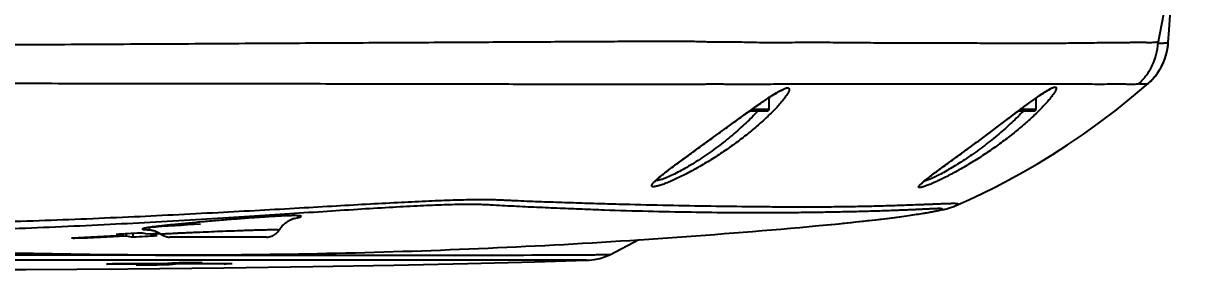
# Model space of a CAD drawing. Header units: millimetres. Extents: x 5828 to 6704, y 123 to 421.
# Drawn here: x 6432.27 to 6437.54, y 207.37 to 208.48 of the extents above; entities that cross this region are included whole.
import ezdxf

# ---------------------------------------------------------------- set-up
doc = ezdxf.new("R2010")
doc.units = ezdxf.units.MM
doc.layers.add('外形图', color=7, linetype='Continuous')
doc.layers.add('尺寸标注', color=7, linetype='Continuous')
doc.styles.add('微软雅黑', font='msyh.ttc', dxfattribs={"height": 1.5})
doc.dimstyles.new('尺寸标注_1_15比例', dxfattribs={"dimtxt": 1.5, "dimasz": 1.25, "dimexe": 0.5, "dimexo": 0.4, "dimgap": 0.5, "dimtad": 1, "dimdec": 1, "dimlfac": 15, "dimdsep": 46, "dimtxsty": '微软雅黑', "dimcen": 0.09, "dimadec": 0, "dimazin": 0, "dimtp": 0.01, "dimtm": 0.01, "dimtfac": 1, "dimtdec": 1, "dimtofl": 0, "dimtmove": 0, "dimatfit": 3, "dimfxl": 1, "dimtolj": 1, "dimarcsym": 0})

# ---------------------------------------------------------------- blocks, each defined once
blk = doc.blocks.new('*D791')
at = {"layer": 'Defpoints', "color": 0}
for p in [(6429.7498, 214.45), (6429.7498, 213.5834), (6447.9848, 213.5834)]:
    blk.add_point(p, dxfattribs=at)
at = {"layer": '尺寸标注', "color": 0, "lineweight": -2}
for p, q in [((6447.9848, 215.7), (6447.9848, 216.95)), ((6430.1498, 214.45), (6448.4848, 214.45)), ((6430.1498, 213.5834), (6448.4848, 213.5834)), ((6447.9848, 212.3334), (6447.9848, 208.1098))]:
    blk.add_line(p, q, dxfattribs=at)
at = {"layer": '尺寸标注', "color": 0}
for points in [[(6447.7765, 215.7), (6448.1932, 215.7), (6447.9848, 214.45)], [(6448.1932, 212.3334), (6447.7765, 212.3334), (6447.9848, 213.5834)]]:
    blk.add_solid(points, dxfattribs=at)
at = {"layer": '尺寸标注', "color": 0, "insert": (6446.7058, 209.5966), "char_height": 1.5, "attachment_point": 5, "rotation": 90, "style": '微软雅黑'}
blk.add_mtext('\\A1;13', dxfattribs=at)

msp = doc.modelspace()

# ---------------------------------------------------------------- linework, layer by layer
at = {"layer": '外形图', "color": 7, "linetype": 'Continuous'}
for p, q in [((6437.4111, 208.391), (6437.4111, 208.391)), ((6437.3425, 208.228), (6437.3531, 208.2406)), ((6437.3531, 208.2406), (6437.3631, 208.2539)), ((6437.3631, 208.2539), (6437.3724, 208.2679)), ((6437.3724, 208.2679), (6437.3722, 208.2677)), ((6437.3724, 208.2679), (6437.3744, 208.2714)), ((6437.3745, 208.2714), (6437.3743, 208.2711)), ((6437.3204, 208.2064), (6437.3311, 208.2163)), ((6437.3311, 208.2163), (6437.3425, 208.228)), ((6435.6165, 208.1435), (6435.6165, 208.09)), ((6436.8165, 208.1414), (6436.8165, 208.09)), ((6435.6098, 208.0834), (6435.5298, 208.0834)), ((6435.6165, 208.09), (6435.5391, 208.09)), ((6436.641, 208.0106), (6436.7227, 208.0723)), ((6436.7227, 208.0723), (6436.7452, 208.0892)), ((6436.8098, 208.0834), (6436.7375, 208.0834)), ((6436.8165, 208.09), (6436.7463, 208.09)), ((6436.558, 207.9486), (6436.5839, 207.9679)), ((6436.5839, 207.9679), (6436.6116, 207.9886)), ((6436.6116, 207.9886), (6436.641, 208.0106)), ((6435.2569, 207.8857), (6435.2987, 207.916)), ((6436.5003, 207.9061), (6436.5338, 207.9307)), ((6436.5338, 207.9307), (6436.558, 207.9486)), ((6435.2092, 207.8509), (6435.2317, 207.8674)), ((6435.2317, 207.8674), (6435.2569, 207.8857)), ((6436.403, 207.8352), (6436.4605, 207.877)), ((6436.4605, 207.877), (6436.5003, 207.9061)), ((6436.3599, 207.8036), (6436.3708, 207.8116)), ((6436.3708, 207.8116), (6436.3828, 207.8204)), ((6436.3828, 207.8204), (6436.403, 207.8352)), ((6436.3013, 207.7578), (6436.3014, 207.7578)), ((6436.3013, 207.7578), (6436.3014, 207.7578)), ((6436.3335, 207.7835), (6436.3413, 207.7896)), ((6436.3413, 207.7896), (6436.3501, 207.7962)), ((6436.3501, 207.7962), (6436.3599, 207.8036)), ((6433.4819, 207.6007), (6433.4826, 207.6008)), ((6436.4154, 207.6444), (6436.4154, 207.6444)), ((6432.8317, 207.5503), (6432.83, 207.5618)), ((6433.4142, 207.5479), (6433.4142, 207.548)), ((6432.4953, 207.5115), (6432.4954, 207.5144)), ((6432.7132, 207.5248), (6432.7136, 207.5321)), ((6432.7132, 207.5248), (6432.7136, 207.5321)), ((6432.7266, 207.5225), (6432.7269, 207.5329)), ((6432.7578, 207.5173), (6432.7582, 207.5347)), ((6432.8217, 207.531), (6432.8762, 207.5344)), ((6432.8346, 207.5318), (6432.8762, 207.5344)), ((6432.8351, 207.5287), (6432.8346, 207.5318)), ((6432.8809, 207.5315), (6432.8351, 207.5287)), ((6432.8809, 207.5315), (6432.8351, 207.5287)), ((6432.885, 207.5288), (6432.885, 207.5287)), ((6433.3577, 207.5167), (6432.9232, 207.5167)), ((6434.9009, 207.4377), (6435.0318, 207.5053)), ((6433.4627, 207.413), (6431.0563, 207.4131)), ((6432.267, 207.4356), (6432.2183, 207.4357)), ((6432.7118, 207.3957), (6432.6382, 207.3958)), ((6432.8561, 207.3957), (6432.6382, 207.3957)), ((6432.6776, 207.435), (6432.6425, 207.4351)), ((6432.6741, 207.3978), (6432.8202, 207.3978)), ((6432.7731, 207.4349), (6432.6776, 207.435)), ((6432.8038, 207.3911), (6432.7725, 207.3911)), ((6432.7861, 207.4349), (6432.7731, 207.4349)), ((6432.8561, 207.3958), (6432.7844, 207.3957)), ((6432.8591, 207.4348), (6432.7861, 207.4349)), ((6432.8658, 207.3912), (6432.8038, 207.3911)), ((6432.8202, 207.3979), (6432.8919, 207.3979)), ((6432.8202, 207.3978), (6432.8919, 207.3978)), ((6432.8964, 207.4348), (6432.8591, 207.4348)), ((6432.8658, 207.3912), (6432.8656, 207.3966)), ((6432.8922, 207.3927), (6432.8658, 207.3912)), ((6432.9831, 207.4347), (6432.8964, 207.4348)), ((6432.9494, 207.3959), (6432.9491, 207.4018)), ((6433.0232, 207.3961), (6432.9494, 207.3959)), ((6432.9931, 207.4347), (6432.9831, 207.4347)), ((6432.9853, 207.3981), (6432.9846, 207.4042)), ((6433.079, 207.4346), (6432.9931, 207.4347)), ((6433.0958, 207.3964), (6433.0232, 207.3961)), ((6433.2145, 207.4345), (6433.079, 207.4346)), ((6433.1673, 207.3966), (6433.0958, 207.3964)), ((6434.7962, 207.4126), (6433.214, 207.4131)), ((6434.7915, 207.4126), (6434.7956, 207.4126)), ((6434.7956, 207.4126), (6434.7956, 207.4126)), ((6434.8076, 207.4361), (6434.8046, 207.4361)), ((6434.8327, 207.4363), (6434.8076, 207.4361)), ((6431.8041, 207.371), (6432.2755, 207.3716)), ((6432.2755, 207.3716), (6432.7346, 207.3744)), ((6432.7346, 207.3744), (6433.1662, 207.3788))]:
    msp.add_line(p, q, dxfattribs=at)
for points in [[(6437.4111, 208.391), (6437.415, 208.4484), (6437.4204, 208.5143), (6437.4269, 208.5798)], [(6437.3743, 208.2711), (6437.3757, 208.2736), (6437.3833, 208.2876), (6437.3901, 208.3021), (6437.3959, 208.3171), (6437.4009, 208.3323), (6437.405, 208.3479), (6437.4081, 208.3636), (6437.4102, 208.3796), (6437.4112, 208.391)], [(6435.5176, 208.0746), (6435.5315, 208.0846), (6435.5448, 208.0941), (6435.5574, 208.103), (6435.5691, 208.1112), (6435.58, 208.1188), (6435.5901, 208.1258), (6435.5996, 208.1322), (6435.6084, 208.1381), (6435.6166, 208.1435), (6435.6242, 208.1485), (6435.6313, 208.153), (6435.6378, 208.1571), (6435.6439, 208.1608), (6435.6495, 208.1641), (6435.6546, 208.167), (6435.6593, 208.1696), (6435.6636, 208.1719), (6435.6673, 208.1738), (6435.6706, 208.1753), (6435.6735, 208.1766), (6435.6758, 208.1776), (6435.6777, 208.1783), (6435.679, 208.1787), (6435.6799, 208.179), (6435.68, 208.179)], [(6436.4639, 207.6612), (6436.5171, 207.6853), (6436.5744, 207.7125), (6436.6337, 207.7419), (6436.6948, 207.7739), (6436.7579, 207.8086), (6436.8229, 207.8461), (6436.8899, 207.8869), (6436.9588, 207.9311), (6437.0298, 207.9792), (6437.1028, 208.0315), (6437.1781, 208.0886), (6437.2555, 208.151), (6437.3204, 208.2064)], [(6436.7452, 208.0892), (6436.7659, 208.1047), (6436.7757, 208.1119), (6436.785, 208.1187), (6436.7939, 208.1253), (6436.8024, 208.1314), (6436.8105, 208.1372), (6436.8182, 208.1426), (6436.8254, 208.1477), (6436.8322, 208.1524), (6436.8386, 208.1567), (6436.8445, 208.1606), (6436.8499, 208.1642), (6436.8549, 208.1674), (6436.8595, 208.1702), (6436.8636, 208.1727), (6436.8674, 208.1748), (6436.8707, 208.1767), (6436.8737, 208.1783), (6436.8763, 208.1796), (6436.8785, 208.1807), (6436.8803, 208.1815), (6436.8817, 208.1821), (6436.8827, 208.1824), (6436.8832, 208.1826), (6436.8833, 208.1826)], [(6435.2987, 207.916), (6435.4875, 208.0529), (6435.5029, 208.0641), (6435.5176, 208.0746)], [(6435.1038, 207.7654), (6435.104, 207.7656), (6435.1044, 207.7662), (6435.1052, 207.7671), (6435.1062, 207.7683), (6435.1075, 207.7697), (6435.1091, 207.7714), (6435.111, 207.7733), (6435.1132, 207.7754), (6435.1157, 207.7778), (6435.1186, 207.7803), (6435.1218, 207.7832), (6435.1253, 207.7862), (6435.1292, 207.7895), (6435.1335, 207.793), (6435.1381, 207.7968), (6435.1431, 207.8008), (6435.1485, 207.8051), (6435.1543, 207.8096), (6435.1604, 207.8144), (6435.167, 207.8194), (6435.174, 207.8247), (6435.1816, 207.8304), (6435.1899, 207.8366), (6435.1991, 207.8435), (6435.2092, 207.8509)], [(6436.3023, 207.7568), (6436.3025, 207.757), (6436.3028, 207.7574), (6436.3034, 207.758), (6436.3041, 207.7588), (6436.3051, 207.7598), (6436.3063, 207.7609), (6436.3077, 207.7622), (6436.3093, 207.7637), (6436.3111, 207.7653), (6436.3131, 207.7671), (6436.3154, 207.769), (6436.3178, 207.7711), (6436.3205, 207.7733), (6436.3234, 207.7756), (6436.3265, 207.7781), (6436.3299, 207.7808), (6436.3335, 207.7835)], [(6436.4154, 207.6444), (6436.4193, 207.6455), (6436.4236, 207.6467), (6436.4279, 207.648), (6436.4325, 207.6494), (6436.4372, 207.6509), (6436.4422, 207.6526), (6436.4475, 207.6545), (6436.4531, 207.6567), (6436.4591, 207.6591), (6436.4639, 207.6612)], [(6433.4119, 207.5445), (6433.419, 207.5551), (6433.4239, 207.5614), (6433.4288, 207.5671), (6433.4338, 207.5722), (6433.4387, 207.5768), (6433.4437, 207.5809), (6433.4485, 207.5845), (6433.4531, 207.5877), (6433.4575, 207.5905), (6433.4615, 207.5928), (6433.4651, 207.5947), (6433.4683, 207.5962), (6433.4712, 207.5975), (6433.4738, 207.5986), (6433.4761, 207.5995), (6433.4781, 207.6003), (6433.4797, 207.6008), (6433.481, 207.6012), (6433.4819, 207.6015), (6433.4824, 207.6016), (6433.4824, 207.6016)], [(6435.8398, 207.5682), (6435.86, 207.5701), (6435.916, 207.5755), (6435.9695, 207.5809), (6436.02, 207.5863), (6436.0665, 207.5914), (6436.109, 207.5964), (6436.1478, 207.6011), (6436.183, 207.6056), (6436.2151, 207.6099), (6436.2441, 207.6139), (6436.2703, 207.6177), (6436.2938, 207.6212), (6436.3149, 207.6245), (6436.3337, 207.6277), (6436.3504, 207.6306), (6436.3655, 207.6334), (6436.3791, 207.636), (6436.3916, 207.6387), (6436.4036, 207.6414), (6436.4154, 207.6444)], [(6432.8293, 207.5506), (6432.8292, 207.5506), (6432.8294, 207.5505), (6432.83, 207.5505), (6432.8309, 207.5504), (6432.8323, 207.5502), (6432.834, 207.5499), (6432.8361, 207.5496), (6432.8385, 207.5491), (6432.8411, 207.5485), (6432.844, 207.5478), (6432.8474, 207.5468), (6432.8513, 207.5457), (6432.8555, 207.5442), (6432.8602, 207.5424), (6432.8651, 207.5402), (6432.8703, 207.5376), (6432.8757, 207.5347), (6432.8813, 207.5313), (6432.885, 207.5287)], [(6433.3577, 207.5167), (6433.3634, 207.5169), (6433.3691, 207.5177), (6433.3747, 207.5189), (6433.3802, 207.5206), (6433.3856, 207.5228), (6433.3907, 207.5254), (6433.3955, 207.5285), (6433.4001, 207.5319), (6433.4044, 207.5358), (6433.4083, 207.54), (6433.4119, 207.5445)], [(6432.885, 207.5287), (6432.8903, 207.5254), (6432.8954, 207.5228), (6432.9007, 207.5206), (6432.9062, 207.5189), (6432.9118, 207.5177), (6432.9175, 207.5169), (6432.9232, 207.5167)], [(6433.1662, 207.3788), (6433.5658, 207.3845), (6433.9299, 207.3909), (6434.2622, 207.398), (6434.5647, 207.4056), (6434.7962, 207.4126)], [(6434.734, 207.4126), (6434.4793, 207.4128), (6434.0447, 207.4129), (6433.4627, 207.413)], [(6434.7962, 207.4126), (6434.8085, 207.4133), (6434.8315, 207.4161), (6434.8558, 207.4213), (6434.8809, 207.4293), (6434.9009, 207.4377)]]:
    msp.add_lwpolyline(points, dxfattribs=at)
for centre, radius, start, end in [((6446.599, 206.6677), 9.3934, 168.25027, 169.40433), ((6437.1449, 208.4072), 0.2667, 353.4405, 356.5133), ((6437.145, 208.4072), 0.2667, 329.3861, 353.4402), ((6437.145, 208.4072), 0.2666, 314.467, 324.9711), ((6437.1449, 208.4072), 0.2667, 324.9716, 328.4665), ((6437.145, 208.4072), 0.2666, 328.5229, 329.3211), ((6435.1886, 208.4705), 0.5397, 322.4608, 322.962), ((6435.6098, 208.09), 0.00667, 270, 0), ((6436.8098, 208.09), 0.00667, 270, 0), ((6433.3583, 208.2656), 0.6763, 280.079, 280.5249), ((6434.9659, 217.2126), 9.6838, 275.17755, 276.92369), ((6436.347, 207.8999), 0.2644, 277.557, 284.9799), ((6432.8424, 208.2438), 0.6941, 268.9106, 269.3638), ((6431.7401, 225.8789), 18.3495, 273.40502, 274.12738), ((6431.7168, 225.9791), 18.4812, 272.37298, 273.09076), ((6433.3796, 212.8774), 5.4382, 260.4993, 260.6421), ((6431.7395, 225.8823), 18.3863, 272.35594, 273.07738), ((6431.6681, 225.9871), 18.4846, 273.1442, 273.48107), ((6433.6503, 212.9193), 5.4753, 259.8137, 260.1452), ((6433.6468, 212.8971), 5.4528, 260.2839, 260.6163), ((6431.7872, 225.8753), 18.3836, 273.02643, 273.3651), ((6433.8189, 213.166), 5.7225, 259.6471, 259.9644), ((6433.8115, 213.1327), 5.6885, 260.1168, 260.4356), ((6431.6674, 227.6444), 20.2835, 273.46112, 273.69778), ((6431.8821, 225.5467), 18.1821, 273.18464, 273.36529), ((6431.781, 227.2346), 19.8731, 273.47416, 273.71572), ((6432.0994, 225.4401), 18.075, 273.38689, 273.50069)]:
    msp.add_arc(centre, radius, start, end, dxfattribs=at)
for points, knots in [([(6431.1244, 208.3772), (6431.2844, 208.3778), (6431.606, 208.3793), (6432.0876, 208.3815), (6432.4878, 208.3832), (6432.8034, 208.3849), (6433.0341, 208.3862), (6433.2593, 208.3876), (6433.4778, 208.3889), (6433.6886, 208.39), (6433.8909, 208.391), (6434.0835, 208.392), (6434.2657, 208.393), (6434.4364, 208.394), (6434.595, 208.3948), (6434.7408, 208.3956), (6434.8731, 208.3963), (6434.9912, 208.3969), (6435.0804, 208.3971), (6435.1441, 208.3971), (6435.1859, 208.3971), (6435.2238, 208.3971), (6435.2581, 208.397), (6435.2891, 208.3966), (6435.3177, 208.3958), (6435.345, 208.3948), (6435.3718, 208.3941), (6435.3987, 208.3941), (6435.4259, 208.3944), (6435.4532, 208.3945), (6435.4891, 208.3942), (6435.5337, 208.3927), (6435.5871, 208.3914), (6435.6406, 208.3912), (6435.694, 208.3918), (6435.7471, 208.3923), (6435.7999, 208.3925), (6435.8524, 208.3924), (6435.922, 208.3919), (6436.0086, 208.3912), (6436.1119, 208.3903), (6436.2142, 208.3898), (6436.3155, 208.3896), (6436.416, 208.3896), (6436.5155, 208.3893), (6436.614, 208.3888), (6436.6955, 208.3886), (6436.7602, 208.3884), (6436.8243, 208.3882), (6436.9037, 208.3883), (6436.9827, 208.3894), (6437.0453, 208.3903), (6437.0918, 208.3907), (6437.1381, 208.3907), (6437.1844, 208.3908), (6437.2229, 208.3917), (6437.2535, 208.3925), (6437.2762, 208.3928), (6437.2986, 208.3925), (6437.3209, 208.3918), (6437.3433, 208.3919), (6437.3583, 208.3936), (6437.3657, 208.395)], [0, 0, 0, 0, 0.076909, 0.154556, 0.231494, 0.269241, 0.306267, 0.342395, 0.377457, 0.411291, 0.443743, 0.474659, 0.50389, 0.531291, 0.556736, 0.580123, 0.601359, 0.62033, 0.636891, 0.644228, 0.650927, 0.656994, 0.662456, 0.667384, 0.67191, 0.676219, 0.680485, 0.684806, 0.689181, 0.693558, 0.697895, 0.706457, 0.714997, 0.723574, 0.732147, 0.740663, 0.749111, 0.757513, 0.765892, 0.782587, 0.79914, 0.815525, 0.831761, 0.847861, 0.863814, 0.879597, 0.89521, 0.902962, 0.91068, 0.926018, 0.941169, 0.948651, 0.956086, 0.963508, 0.970939, 0.978343, 0.98201, 0.985639, 0.98923, 0.992797, 0.996366, 1, 1, 1, 1]), ([(6437.2792, 208.2064), (6437.2918, 208.2179), (6437.3147, 208.2436), (6437.3411, 208.288), (6437.3586, 208.3367), (6437.3639, 208.3709), (6437.3648, 208.388)], [0, 0, 0, 0, 0.24904, 0.498774, 0.74915, 1, 1, 1, 1]), ([(6437.3657, 208.395), (6437.3656, 208.3945), (6437.3652, 208.3922), (6437.3649, 208.3898), (6437.3648, 208.388)], [0, 0, 0, 0, 0.224435, 1, 1, 1, 1]), ([(6437.3648, 208.388), (6437.3683, 208.3882), (6437.3747, 208.3884), (6437.3838, 208.3888), (6437.3916, 208.3892), (6437.3981, 208.3897), (6437.4027, 208.3901), (6437.4058, 208.3903), (6437.4075, 208.3905), (6437.4089, 208.3906), (6437.41, 208.3908), (6437.4107, 208.3909), (6437.411, 208.3909), (6437.4111, 208.391)], [0, 0, 0, 0, 0.221789, 0.417167, 0.585961, 0.727464, 0.840695, 0.886356, 0.924532, 0.955087, 0.977896, 0.99288, 1, 1, 1, 1]), ([(6431.1384, 208.209), (6431.2971, 208.2089), (6431.536, 208.209), (6431.8549, 208.2088), (6432.1736, 208.2083), (6432.4898, 208.2076), (6432.802, 208.2072), (6433.0298, 208.2071), (6433.2519, 208.207), (6433.467, 208.2067), (6433.6741, 208.2062), (6433.8724, 208.2057), (6434.0609, 208.2053), (6434.2386, 208.2051), (6434.4047, 208.2049), (6434.5584, 208.2047), (6434.6991, 208.2045), (6434.8262, 208.2045), (6434.9233, 208.2046), (6434.9936, 208.2044), (6435.0536, 208.2042), (6435.1084, 208.2042), (6435.1583, 208.2046), (6435.1905, 208.2048), (6435.22, 208.2046), (6435.2478, 208.2042), (6435.2749, 208.204), (6435.3019, 208.2042), (6435.3291, 208.2048), (6435.3565, 208.2053), (6435.3836, 208.2053), (6435.4105, 208.2049), (6435.4372, 208.2043), (6435.4728, 208.2036), (6435.5172, 208.2032), (6435.5707, 208.2037), (6435.624, 208.2046), (6435.677, 208.2055), (6435.7296, 208.2059), (6435.7819, 208.206), (6435.8512, 208.2058), (6435.9373, 208.2054), (6436.04, 208.2049), (6436.1418, 208.2048), (6436.2428, 208.2052), (6436.3429, 208.2057), (6436.4419, 208.2059), (6436.5238, 208.2058), (6436.5888, 208.2058), (6436.637, 208.2058), (6436.6849, 208.2056), (6436.7482, 208.2053), (6436.8111, 208.205), (6436.8736, 208.2052), (6436.9198, 208.2055), (6436.9657, 208.2057), (6437.0112, 208.2056), (6437.0566, 208.205), (6437.1019, 208.2045), (6437.1396, 208.2049), (6437.1696, 208.2055), (6437.1919, 208.2056), (6437.2139, 208.2052), (6437.2357, 208.2043), (6437.2575, 208.204), (6437.272, 208.2052), (6437.2792, 208.2064)], [0, 0, 0, 0, 0.077556, 0.116688, 0.155805, 0.233231, 0.271163, 0.308324, 0.344534, 0.379617, 0.413405, 0.445743, 0.476481, 0.505467, 0.532557, 0.557622, 0.580566, 0.601308, 0.619721, 0.628, 0.63564, 0.649018, 0.654793, 0.660007, 0.664759, 0.669218, 0.673576, 0.677967, 0.682419, 0.686888, 0.69132, 0.695697, 0.700037, 0.704365, 0.713047, 0.721768, 0.73047, 0.739101, 0.747658, 0.756166, 0.764646, 0.781523, 0.79825, 0.814819, 0.831254, 0.84756, 0.863707, 0.879663, 0.887566, 0.89542, 0.903225, 0.910981, 0.92635, 0.933952, 0.941484, 0.948944, 0.956347, 0.963727, 0.971112, 0.978484, 0.982147, 0.985778, 0.989369, 0.992917, 0.996442, 1, 1, 1, 1]), ([(6435.7075, 208.1811), (6435.7075, 208.1799), (6435.7071, 208.1772), (6435.7057, 208.1728), (6435.7035, 208.1678), (6435.6993, 208.1599), (6435.692, 208.1487), (6435.6811, 208.1342), (6435.6678, 208.1181), (6435.6464, 208.0942), (6435.6151, 208.0626), (6435.5728, 208.0238), (6435.5254, 207.984), (6435.474, 207.9443), (6435.4196, 207.9055), (6435.3633, 207.8686), (6435.3157, 207.8399), (6435.2778, 207.8186), (6435.2504, 207.8039), (6435.2239, 207.7904), (6435.1987, 207.7783), (6435.1753, 207.7678), (6435.154, 207.759), (6435.1353, 207.752), (6435.1214, 207.7476), (6435.1117, 207.7451), (6435.1058, 207.7439), (6435.1008, 207.7432), (6435.0966, 207.743), (6435.0934, 207.7433), (6435.0909, 207.7442), (6435.0893, 207.7458), (6435.0891, 207.7471), (6435.0891, 207.7478)], [0, 0, 0, 0, 0.004689, 0.010519, 0.017531, 0.025711, 0.045349, 0.068935, 0.095939, 0.125882, 0.192979, 0.267606, 0.34781, 0.431979, 0.518574, 0.605892, 0.691851, 0.733516, 0.773785, 0.812212, 0.848307, 0.881547, 0.911393, 0.937323, 0.958863, 0.967869, 0.975654, 0.982205, 0.987535, 0.991702, 0.994868, 0.997411, 1, 1, 1, 1]), ([(6435.5292, 208.0834), (6435.5437, 208.0938), (6435.5715, 208.1136), (6435.6058, 208.1372), (6435.6313, 208.1539), (6435.6483, 208.1645), (6435.6637, 208.1734), (6435.6735, 208.1785), (6435.678, 208.1806)], [0, 0, 0, 0, 0.300825, 0.576322, 0.700958, 0.814469, 0.914835, 1, 1, 1, 1]), ([(6435.678, 208.1806), (6435.6803, 208.1817), (6435.6844, 208.1835), (6435.6903, 208.1857), (6435.6954, 208.1871), (6435.6997, 208.1877), (6435.7031, 208.1874), (6435.7057, 208.1862), (6435.7072, 208.1839), (6435.7075, 208.182), (6435.7075, 208.1811)], [0, 0, 0, 0, 0.213549, 0.396856, 0.549397, 0.67195, 0.76764, 0.844238, 0.916278, 1, 1, 1, 1]), ([(6436.9079, 208.1862), (6436.9079, 208.185), (6436.9075, 208.1825), (6436.906, 208.1784), (6436.9038, 208.1736), (6436.8995, 208.1659), (6436.8921, 208.1549), (6436.8811, 208.1406), (6436.8676, 208.1246), (6436.8521, 208.1074), (6436.8346, 208.0892), (6436.8084, 208.0633), (6436.772, 208.03), (6436.7245, 207.99), (6436.6731, 207.95), (6436.6187, 207.9109), (6436.5626, 207.8734), (6436.5151, 207.8442), (6436.4774, 207.8223), (6436.4501, 207.8071), (6436.4237, 207.7931), (6436.3987, 207.7804), (6436.3754, 207.7692), (6436.3542, 207.7596), (6436.3379, 207.7528), (6436.3263, 207.7483), (6436.3187, 207.7455), (6436.3119, 207.7433), (6436.306, 207.7416), (6436.3009, 207.7404), (6436.2967, 207.7397), (6436.2938, 207.7395), (6436.292, 207.7397), (6436.2907, 207.74), (6436.2896, 207.7406), (6436.2891, 207.7416), (6436.2891, 207.7421), (6436.2891, 207.7424)], [0, 0, 0, 0, 0.004327, 0.009862, 0.016635, 0.024619, 0.04401, 0.067487, 0.094465, 0.124437, 0.156963, 0.191674, 0.266471, 0.346818, 0.431089, 0.517738, 0.605073, 0.691043, 0.732728, 0.773042, 0.811551, 0.847778, 0.881209, 0.911316, 0.937566, 0.949091, 0.95947, 0.968656, 0.976612, 0.983303, 0.988723, 0.992889, 0.994527, 0.995897, 0.998015, 0.998968, 1, 1, 1, 1]), ([(6436.737, 208.0834), (6436.7513, 208.0942), (6436.7788, 208.1147), (6436.8125, 208.1393), (6436.8374, 208.1567), (6436.8539, 208.1677), (6436.8687, 208.1769), (6436.8781, 208.1822), (6436.8824, 208.1844)], [0, 0, 0, 0, 0.303539, 0.580488, 0.705176, 0.818124, 0.917144, 1, 1, 1, 1]), ([(6436.8824, 208.1844), (6436.8844, 208.1854), (6436.888, 208.1871), (6436.8931, 208.1892), (6436.8975, 208.1906), (6436.9011, 208.1913), (6436.904, 208.1913), (6436.9063, 208.1904), (6436.9077, 208.1885), (6436.9079, 208.187), (6436.9079, 208.1862)], [0, 0, 0, 0, 0.2172, 0.403228, 0.557559, 0.68085, 0.775978, 0.85045, 0.919258, 1, 1, 1, 1]), ([(6437.2792, 208.2064), (6437.2822, 208.2063), (6437.288, 208.2062), (6437.2961, 208.2059), (6437.303, 208.2057), (6437.3088, 208.2056), (6437.3129, 208.2057), (6437.3156, 208.2058), (6437.3172, 208.2059), (6437.3184, 208.206), (6437.3194, 208.2061), (6437.32, 208.2062), (6437.3204, 208.2063), (6437.3204, 208.2064)], [0, 0, 0, 0, 0.22263, 0.41756, 0.585258, 0.725595, 0.83803, 0.883552, 0.921785, 0.952604, 0.975914, 0.991663, 1, 1, 1, 1]), ([(6435.1024, 207.7667), (6435.1065, 207.7708), (6435.1161, 207.7796), (6435.1326, 207.7933), (6435.1523, 207.8087), (6435.1834, 207.8324), (6435.2273, 207.8647), (6435.2841, 207.9058), (6435.3445, 207.9495), (6435.4064, 207.9945), (6435.4681, 208.0393), (6435.509, 208.0689), (6435.5292, 208.0834)], [0, 0, 0, 0, 0.032901, 0.073476, 0.120827, 0.174025, 0.294397, 0.428112, 0.569802, 0.715014, 0.859774, 1, 1, 1, 1]), ([(6435.5667, 208.0834), (6435.5494, 208.0649), (6435.5121, 208.0276), (6435.4514, 207.9738), (6435.3966, 207.9303), (6435.3506, 207.8969), (6435.3157, 207.873), (6435.2811, 207.8506), (6435.2473, 207.8303), (6435.2151, 207.8122), (6435.1855, 207.797), (6435.1627, 207.7866), (6435.1466, 207.7801), (6435.1363, 207.7764), (6435.1275, 207.7737), (6435.1202, 207.772), (6435.1144, 207.7714), (6435.1111, 207.7716), (6435.1097, 207.772)], [0, 0, 0, 0, 0.135934, 0.282378, 0.434564, 0.511187, 0.587072, 0.661181, 0.732242, 0.798724, 0.858848, 0.910677, 0.932879, 0.952313, 0.968802, 0.982227, 0.992568, 1, 1, 1, 1]), ([(6436.3014, 207.7578), (6436.3056, 207.7617), (6436.3154, 207.77), (6436.3323, 207.7832), (6436.3525, 207.7985), (6436.3848, 207.8223), (6436.4301, 207.8552), (6436.4885, 207.8976), (6436.5503, 207.943), (6436.6132, 207.99), (6436.6756, 208.037), (6436.7167, 208.0682), (6436.737, 208.0834)], [0, 0, 0, 0, 0.031408, 0.071102, 0.118053, 0.171229, 0.292222, 0.426886, 0.569416, 0.715154, 0.860055, 1, 1, 1, 1]), ([(6436.76, 208.0834), (6436.7432, 208.0657), (6436.7073, 208.0302), (6436.6493, 207.9787), (6436.5867, 207.9285), (6436.5322, 207.889), (6436.488, 207.8594), (6436.4558, 207.839), (6436.4249, 207.8205), (6436.396, 207.8042), (6436.3699, 207.7906), (6436.3475, 207.78), (6436.3314, 207.7733), (6436.321, 207.7699), (6436.3166, 207.7688), (6436.3147, 207.7685)], [0, 0, 0, 0, 0.133169, 0.275634, 0.42321, 0.571207, 0.643475, 0.713265, 0.779339, 0.840255, 0.8944, 0.940078, 0.975685, 0.989305, 1, 1, 1, 1]), ([(6435.0891, 207.7478), (6435.0891, 207.749), (6435.0901, 207.7518), (6435.0928, 207.7561), (6435.097, 207.7612), (6435.1004, 207.7648), (6435.1024, 207.7667)], [0, 0, 0, 0, 0.152029, 0.366393, 0.64901, 1, 1, 1, 1]), ([(6436.2891, 207.7424), (6436.2891, 207.7433), (6436.2901, 207.7455), (6436.2926, 207.7489), (6436.2964, 207.7532), (6436.2996, 207.7561), (6436.3013, 207.7578)], [0, 0, 0, 0, 0.139253, 0.349888, 0.636782, 1, 1, 1, 1]), ([(6436.3818, 207.6377), (6436.3835, 207.6382), (6436.3858, 207.6388), (6436.3887, 207.6397), (6436.3904, 207.6403), (6436.3919, 207.6409), (6436.393, 207.6414), (6436.3939, 207.6419), (6436.3945, 207.6423), (6436.3948, 207.6428), (6436.3946, 207.6433), (6436.3941, 207.6436), (6436.3933, 207.6439), (6436.3922, 207.6441), (6436.39, 207.6444), (6436.3864, 207.6446), (6436.381, 207.6447), (6436.3744, 207.6446), (6436.3668, 207.6444), (6436.3582, 207.6441), (6436.349, 207.6437), (6436.3393, 207.6432), (6436.3293, 207.6427), (6436.3156, 207.642), (6436.2986, 207.6411), (6436.2784, 207.6402), (6436.2583, 207.6394), (6436.2381, 207.6385), (6436.2178, 207.6377), (6436.1904, 207.6366), (6436.156, 207.6353), (6436.1146, 207.6339), (6436.0732, 207.6327), (6436.0314, 207.6316), (6435.9893, 207.6305), (6435.9467, 207.6296), (6435.889, 207.6284), (6435.8159, 207.6272), (6435.7272, 207.6262), (6435.6064, 207.6255), (6435.4526, 207.6256), (6435.2644, 207.6279), (6435.0718, 207.6318), (6434.9088, 207.6365), (6434.7765, 207.6415), (6434.6755, 207.6458), (6434.5901, 207.6494), (6434.5209, 207.6525), (6434.4691, 207.655), (6434.4172, 207.6579), (6434.3735, 207.6603), (6434.3369, 207.6621), (6434.3067, 207.6631), (6434.2728, 207.6636), (6434.2346, 207.6634), (6434.1914, 207.6625), (6434.1245, 207.6604), (6434.03, 207.6562), (6433.9043, 207.6494), (6433.7628, 207.6407), (6433.6065, 207.6306), (6433.4368, 207.6194), (6433.2552, 207.6077), (6432.9932, 207.5913), (6432.6468, 207.5718), (6432.2159, 207.5528), (6431.774, 207.5403), (6431.4772, 207.5373), (6431.3292, 207.5374)], [0, 0, 0, 0, 0.001004, 0.001424, 0.001788, 0.002095, 0.002344, 0.002537, 0.002676, 0.002769, 0.002847, 0.002957, 0.00312, 0.003346, 0.003637, 0.004419, 0.005475, 0.006786, 0.008313, 0.010011, 0.011839, 0.013758, 0.015739, 0.017757, 0.021807, 0.025782, 0.029717, 0.033675, 0.037682, 0.041725, 0.049857, 0.058002, 0.066146, 0.07434, 0.082621, 0.091004, 0.099485, 0.116686, 0.134131, 0.15183, 0.187963, 0.224906, 0.262845, 0.301622, 0.321145, 0.340943, 0.361275, 0.371569, 0.381799, 0.391929, 0.402208, 0.407636, 0.413513, 0.420087, 0.42759, 0.436101, 0.445569, 0.467101, 0.491878, 0.519837, 0.550741, 0.584288, 0.620184, 0.658152, 0.739164, 0.82487, 0.912674, 1, 1, 1, 1]), ([(6436.4639, 207.6612), (6436.4644, 207.6614), (6436.4652, 207.6618), (6436.4663, 207.6624), (6436.4671, 207.663), (6436.4676, 207.6635), (6436.4678, 207.6641), (6436.4677, 207.6647), (6436.4671, 207.6651), (6436.4664, 207.6655), (6436.4653, 207.6658), (6436.4632, 207.6663), (6436.4597, 207.6667), (6436.4546, 207.667), (6436.4484, 207.6671), (6436.4411, 207.6671), (6436.4329, 207.667), (6436.4241, 207.6668), (6436.4114, 207.6665), (6436.395, 207.6658), (6436.3751, 207.6649), (6436.3552, 207.6641), (6436.3355, 207.6634), (6436.3156, 207.6626), (6436.2886, 207.6616), (6436.2546, 207.6603), (6436.2136, 207.6589), (6436.1723, 207.6575), (6436.1309, 207.6563), (6436.0892, 207.6552), (6436.0329, 207.6539), (6435.9616, 207.6527), (6435.8753, 207.6517), (6435.7878, 207.6514), (6435.6991, 207.6515), (6435.6092, 207.6521), (6435.4867, 207.6533), (6435.3299, 207.6555), (6435.1373, 207.6591), (6434.9735, 207.6628), (6434.8399, 207.6668), (6434.7374, 207.6701), (6434.6508, 207.6729), (6434.5807, 207.6753), (6434.5281, 207.6774), (6434.4845, 207.6793), (6434.4495, 207.681), (6434.4224, 207.6823), (6434.3938, 207.6835), (6434.3624, 207.6844), (6434.3273, 207.6847), (6434.2717, 207.6842), (6434.1915, 207.6821), (6434.0831, 207.6778), (6433.9592, 207.6719), (6433.8205, 207.6645), (6433.6677, 207.6558), (6433.5021, 207.6463), (6433.3249, 207.6363), (6433.0688, 207.6223), (6432.7289, 207.6052), (6432.3044, 207.5879), (6431.8664, 207.5753), (6431.5713, 207.5709), (6431.4236, 207.5699)], [0, 0, 0, 0, 0.000299, 0.000544, 0.000736, 0.00088, 0.000986, 0.001083, 0.001206, 0.001376, 0.001601, 0.001886, 0.002645, 0.003657, 0.004909, 0.006368, 0.007995, 0.009754, 0.011612, 0.015522, 0.019503, 0.023431, 0.027327, 0.031256, 0.035241, 0.043324, 0.051473, 0.059636, 0.06782, 0.076064, 0.084386, 0.101264, 0.118378, 0.135674, 0.153205, 0.170997, 0.189041, 0.225933, 0.264122, 0.303382, 0.323245, 0.343462, 0.364229, 0.374714, 0.38512, 0.395433, 0.400623, 0.405934, 0.411535, 0.41766, 0.424547, 0.432361, 0.450673, 0.472204, 0.496758, 0.524316, 0.554672, 0.587576, 0.622784, 0.660067, 0.739872, 0.824778, 0.912324, 1, 1, 1, 1]), ([(6433.5141, 207.6098), (6433.5141, 207.6099), (6433.5141, 207.6102), (6433.5138, 207.6106), (6433.5134, 207.6109), (6433.5127, 207.6112), (6433.5118, 207.6115), (6433.5102, 207.6119), (6433.5077, 207.6123), (6433.504, 207.6127), (6433.4995, 207.6129), (6433.4941, 207.6131), (6433.4879, 207.6132), (6433.4809, 207.6132), (6433.47, 207.6131), (6433.4544, 207.6127), (6433.4336, 207.6119), (6433.4007, 207.6103), (6433.3538, 207.6075), (6433.2922, 207.6032), (6433.225, 207.598), (6433.155, 207.5923), (6433.0849, 207.5863), (6433.0278, 207.5812), (6432.9843, 207.5771), (6432.954, 207.5741), (6432.9257, 207.5713), (6432.8998, 207.5686), (6432.8765, 207.566), (6432.8588, 207.5639), (6432.8462, 207.5623), (6432.8378, 207.5611), (6432.8303, 207.5601), (6432.8235, 207.559), (6432.8176, 207.5581), (6432.8126, 207.5571), (6432.8084, 207.5563), (6432.805, 207.5555), (6432.8028, 207.5548), (6432.8015, 207.5543), (6432.8008, 207.5539), (6432.8003, 207.5536), (6432.8, 207.5532), (6432.8, 207.5528), (6432.8002, 207.5527), (6432.8003, 207.5526)], [0, 0, 0, 0, 0.000524, 0.001108, 0.001879, 0.002893, 0.004177, 0.005742, 0.009734, 0.014893, 0.021224, 0.028711, 0.03734, 0.047094, 0.057954, 0.082884, 0.111896, 0.144739, 0.220639, 0.307732, 0.402667, 0.501701, 0.600843, 0.696048, 0.740944, 0.783412, 0.823026, 0.859374, 0.892105, 0.920882, 0.933703, 0.945441, 0.956065, 0.965547, 0.97387, 0.981019, 0.98698, 0.991742, 0.995308, 0.996651, 0.997709, 0.998498, 0.999057, 0.999493, 1, 1, 1, 1]), ([(6433.4826, 207.6008), (6433.4871, 207.6016), (6433.4933, 207.6029), (6433.501, 207.6047), (6433.5054, 207.6058), (6433.5089, 207.6069), (6433.5115, 207.6079), (6433.5132, 207.6087), (6433.514, 207.6095), (6433.5141, 207.6098)], [0, 0, 0, 0, 0.412004, 0.577646, 0.715873, 0.826571, 0.909983, 0.966859, 1, 1, 1, 1]), ([(6436.1332, 207.5994), (6436.1637, 207.6031), (6436.207, 207.6087), (6436.2614, 207.6164), (6436.2951, 207.6215), (6436.3239, 207.6262), (6436.3477, 207.6304), (6436.3665, 207.6341), (6436.3773, 207.6365), (6436.3818, 207.6377)], [0, 0, 0, 0, 0.36557, 0.52032, 0.655878, 0.771917, 0.868132, 0.944216, 1, 1, 1, 1]), ([(6430.3949, 207.5431), (6430.8475, 207.5058), (6431.7548, 207.4508), (6433.1182, 207.4274), (6434.4811, 207.4634), (6435.3877, 207.5268), (6435.8398, 207.5682)], [0, 0, 0, 0, 0.24991, 0.500056, 0.750174, 1, 1, 1, 1]), ([(6432.8003, 207.5526), (6432.8005, 207.5523), (6432.8015, 207.5519), (6432.8032, 207.5515), (6432.8058, 207.5511), (6432.809, 207.5508), (6432.813, 207.5505), (6432.8199, 207.5501), (6432.8253, 207.5499), (6432.8292, 207.5499)], [0, 0, 0, 0, 0.038164, 0.100266, 0.187386, 0.299766, 0.43744, 0.600289, 1, 1, 1, 1]), ([(6433.4142, 207.548), (6433.4142, 207.548), (6433.4141, 207.5482), (6433.4136, 207.5483), (6433.4127, 207.5485), (6433.4111, 207.5487), (6433.4089, 207.5488), (6433.406, 207.549), (6433.4025, 207.549), (6433.3985, 207.5491), (6433.3919, 207.5491), (6433.3822, 207.5491), (6433.3689, 207.5489), (6433.3535, 207.5486), (6433.3361, 207.5482), (6433.3169, 207.5477), (6433.2961, 207.547), (6433.2739, 207.5463), (6433.2421, 207.5452), (6433.2003, 207.5437), (6433.1492, 207.5417), (6433.098, 207.5397), (6433.0562, 207.538), (6433.0243, 207.5366), (6433.002, 207.5356), (6432.9812, 207.5347), (6432.962, 207.5338), (6432.9447, 207.533), (6432.9293, 207.5322), (6432.9161, 207.5315), (6432.9065, 207.5309), (6432.9, 207.5305), (6432.896, 207.5302), (6432.8926, 207.5299), (6432.8899, 207.5297), (6432.888, 207.5295), (6432.8868, 207.5293), (6432.8861, 207.5292), (6432.8856, 207.5291), (6432.8853, 207.529), (6432.8849, 207.5289), (6432.885, 207.5288)], [0, 0, 0, 0, 0.000294, 0.000812, 0.002685, 0.005724, 0.009935, 0.015317, 0.021861, 0.029549, 0.038364, 0.059291, 0.084448, 0.113601, 0.146482, 0.182784, 0.222173, 0.264268, 0.308675, 0.402703, 0.500618, 0.598593, 0.692777, 0.73728, 0.77947, 0.818931, 0.85528, 0.888166, 0.917266, 0.942312, 0.963058, 0.971756, 0.979311, 0.985705, 0.990922, 0.994953, 0.996523, 0.997796, 0.998773, 0.999456, 1, 1, 1, 1]), ([(6432.6425, 207.4351), (6432.6115, 207.4351), (6432.4863, 207.4353), (6432.3612, 207.4355), (6432.267, 207.4356)], [0, 0, 0, 0, 0.247494, 1, 1, 1, 1]), ([(6434.8046, 207.4361), (6434.6109, 207.4347), (6434.0809, 207.4344), (6433.5509, 207.4343), (6433.2145, 207.4345)], [0, 0, 0, 0, 0.365402, 1, 1, 1, 1]), ([(6434.9009, 207.4377), (6434.8994, 207.437), (6434.8931, 207.4377), (6434.8803, 207.4366), (6434.8591, 207.4367), (6434.8424, 207.4364), (6434.8327, 207.4363)], [0, 0, 0, 0, 0.073179, 0.264462, 0.57354, 1, 1, 1, 1])]:
    msp.add_open_spline(points, degree=3, knots=knots, dxfattribs=at)
for points in [[(6432.6382, 207.3958), (6432.6502, 207.3965), (6432.6621, 207.3972), (6432.6741, 207.3979)], [(6432.9755, 207.4031), (6433.0067, 207.4032), (6433.0378, 207.4032), (6433.0689, 207.4033)], [(6433.0689, 207.3983), (6433.1136, 207.3984), (6433.1584, 207.3986), (6433.2031, 207.3988)]]:
    msp.add_open_spline(points, degree=3, dxfattribs=at)

# ---------------------------------------------------------------- dimensions: what is measured, and where the dimension line sits
at = {"layer": '尺寸标注'}
dim = msp.add_linear_dim(base=(6447.9848, 213.5834), p1=(6429.7498, 214.45), p2=(6429.7498, 213.5834), angle=90, dimstyle='尺寸标注_1_15比例', dxfattribs=at)
dim.commit()
dim.dimension.update_dxf_attribs({"geometry": '*D791', "text_midpoint": (6446.7058, 209.5966)})

doc.saveas('drawing.dxf')
